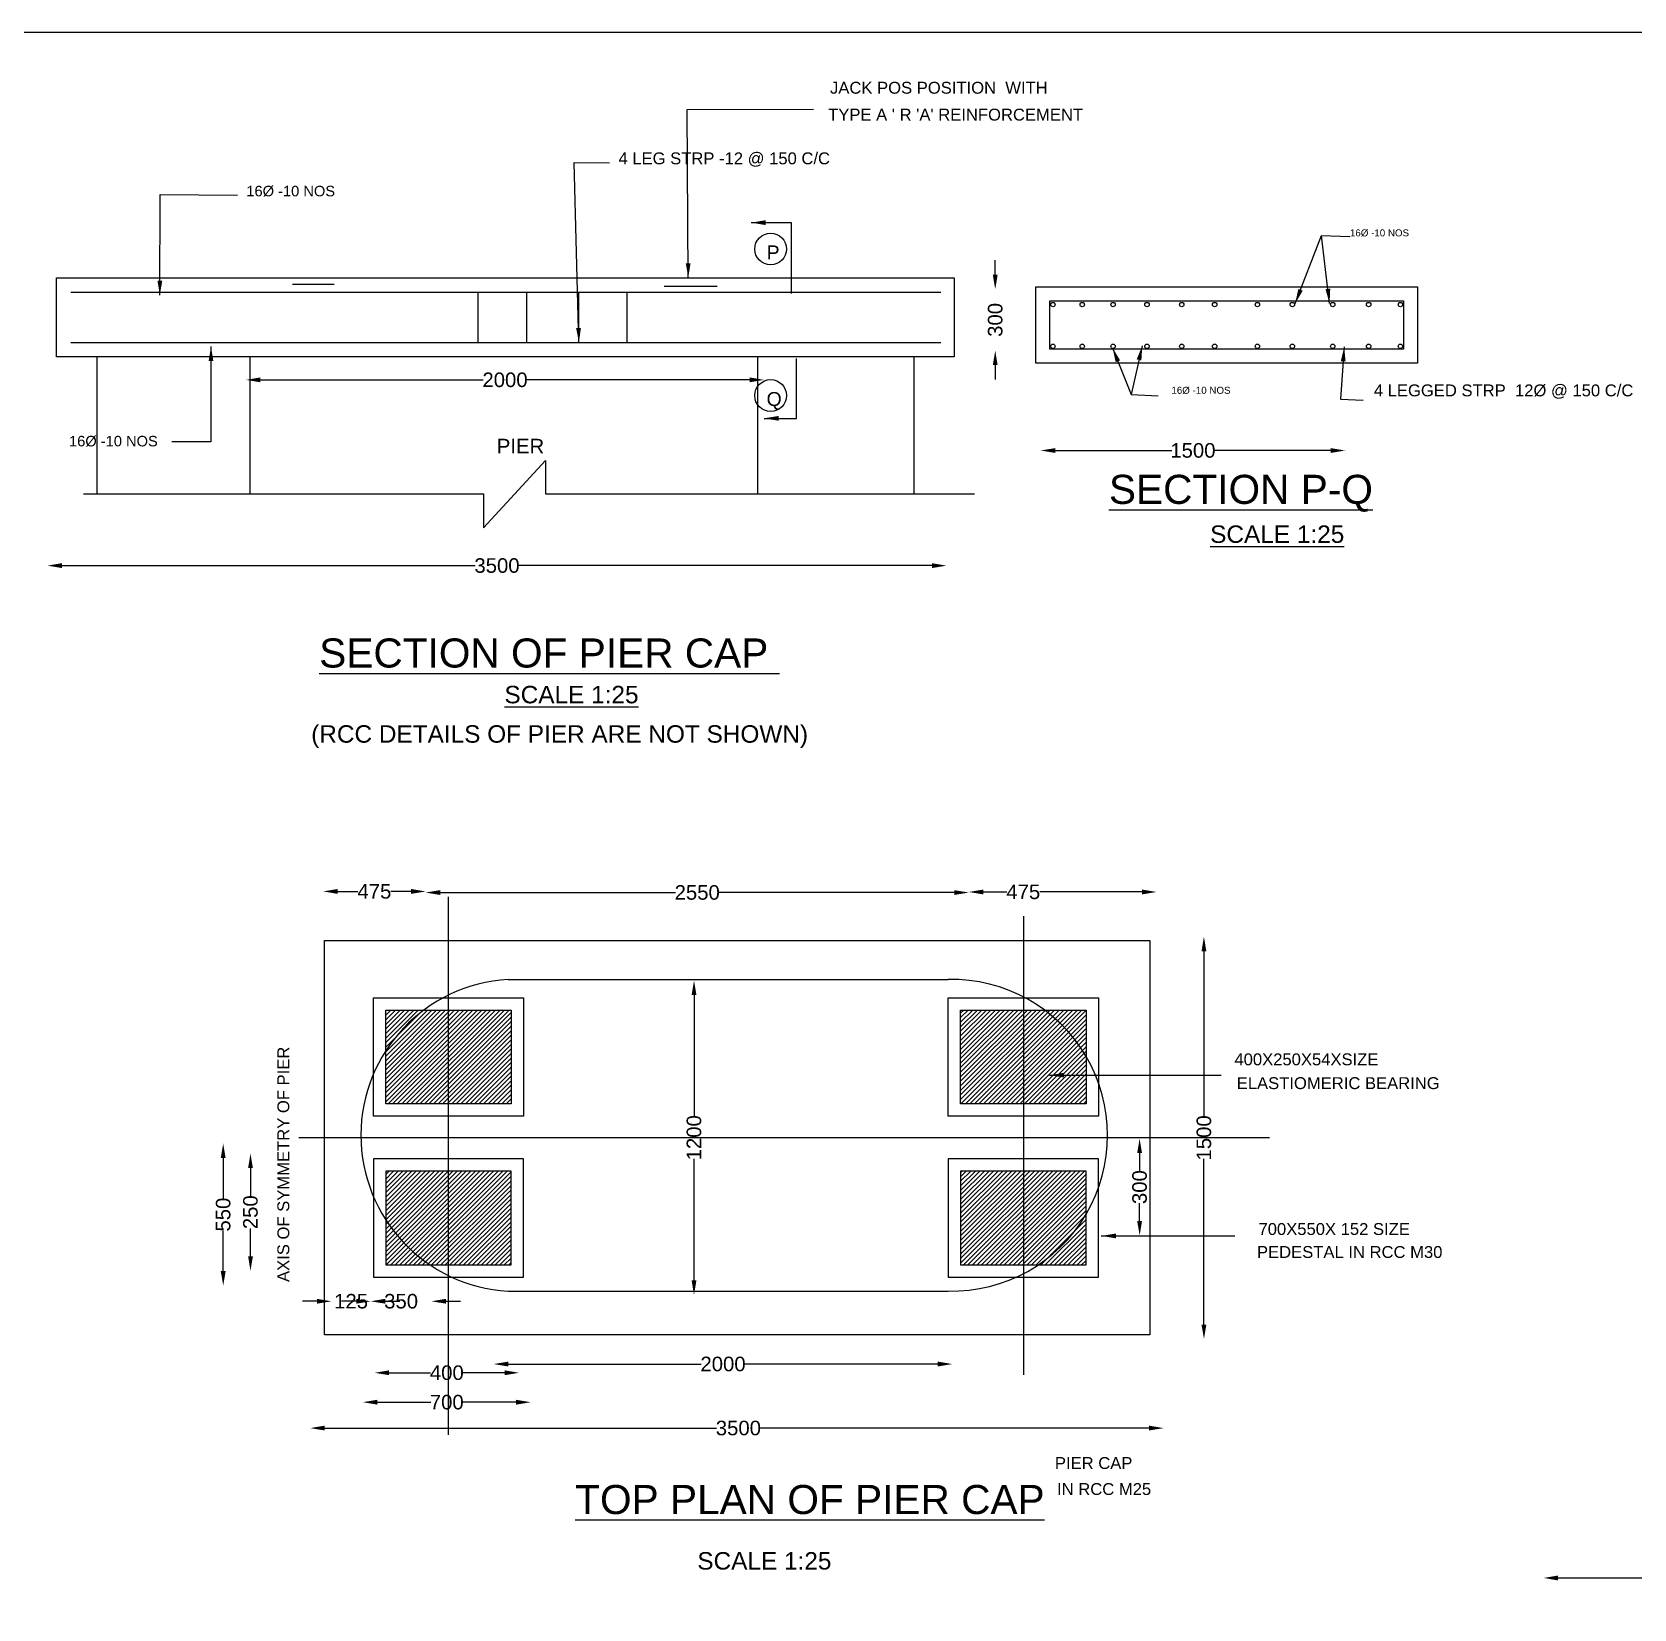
# Model space of a CAD drawing. Header units: millimetres. Extents: x 5124 to 2361568, y 2311 to 44333890.
# Drawn here: x 2353865 to 2356620, y 44331180 to 44333890 of the extents above; entities that cross this region are included whole.
import ezdxf

# ---------------------------------------------------------------- set-up
doc = ezdxf.new("R2010")
doc.units = ezdxf.units.MM
doc.header["$MEASUREMENT"] = 0
for name, color, linetype in [('DIMENSION', 7, 'Continuous'), ('DRAWING', 2, 'Continuous'), ('TEXT', 7, 'Continuous')]:
    doc.layers.add(name, color=color, linetype=linetype)
doc.styles.get("Standard").update_dxf_attribs({"font": 'arial.ttf', "height": 25})
doc.dimstyles.get("Standard").update_dxf_attribs({"dimtxt": 25, "dimasz": 25, "dimexe": 0.18, "dimexo": 0.0625, "dimgap": 0.09, "dimtad": 0, "dimdec": 0, "dimzin": 0, "dimdsep": 46, "dimtxsty": 'Standard', "dimcen": 0.09, "dimse1": 1, "dimse2": 1, "dimadec": 0, "dimazin": 0, "dimtfac": 1, "dimtdec": 0, "dimtofl": 0, "dimtmove": 0, "dimatfit": 3, "dimfxl": 1, "dimtolj": 1, "dimtzin": 0, "dimarcsym": 0})

# ---------------------------------------------------------------- blocks, each defined once
blk = doc.blocks.new('*D112')
at = {"layer": 'Defpoints', "color": 0, "transparency": 16777216}
for p in [(2355124, 44333292.5), (2355124, 44333281.7), (2354232.9, 44333277.7)]:
    blk.add_point(p, dxfattribs=at)
at = {"layer": 'DIMENSION', "color": 0, "lineweight": -2, "transparency": 16777216}
for p, q in [((2354257.9, 44333292.5), (2354640.9, 44333292.5)), ((2355099, 44333292.5), (2354716, 44333292.5))]:
    blk.add_line(p, q, dxfattribs=at)
at = {"layer": 'DIMENSION', "color": 0, "transparency": 16777216}
for points in [[(2354257.9, 44333296.7), (2354257.9, 44333288.4), (2354232.9, 44333292.5)], [(2355099, 44333296.7), (2355099, 44333288.4), (2355124, 44333292.5)]]:
    blk.add_solid(points, dxfattribs=at)
at = {"layer": 'DIMENSION', "color": 0, "transparency": 16777216, "insert": (2354678.5, 44333292.5), "char_height": 25, "attachment_point": 5}
blk.add_mtext('\\A1;2000', dxfattribs=at)
blk = doc.blocks.new('*D113')
at = {"layer": 'Defpoints', "color": 0, "transparency": 16777216}
for p in [(2353891.7, 44332959.4), (2355437.6, 44332973.2), (2355437.6, 44332973.2)]:
    blk.add_point(p, dxfattribs=at)
at = {"layer": 'DIMENSION', "color": 0, "lineweight": -2, "transparency": 16777216}
for p, q in [((2353916.7, 44332973.2), (2354627.3, 44332973.2)), ((2355412.6, 44332973.2), (2354702, 44332973.2))]:
    blk.add_line(p, q, dxfattribs=at)
at = {"layer": 'DIMENSION', "color": 0, "transparency": 16777216}
for points in [[(2353916.7, 44332977.4), (2353916.7, 44332969), (2353891.7, 44332973.2)], [(2355412.6, 44332977.4), (2355412.6, 44332969), (2355437.6, 44332973.2)]]:
    blk.add_solid(points, dxfattribs=at)
at = {"layer": 'DIMENSION', "color": 0, "transparency": 16777216, "insert": (2354664.7, 44332973.2), "char_height": 25, "attachment_point": 5}
blk.add_mtext('\\A1;3500', dxfattribs=at)
blk = doc.blocks.new('*D114')
at = {"layer": 'Defpoints', "color": 0, "transparency": 16777216}
for p in [(2354365.8, 44332415.3), (2354542, 44332413.1), (2354542, 44332413.1)]:
    blk.add_point(p, dxfattribs=at)
at = {"layer": 'DIMENSION', "color": 0, "lineweight": -2, "transparency": 16777216}
for p, q in [((2354390.8, 44332413.1), (2354425.6, 44332413.1)), ((2354517, 44332413.1), (2354482.2, 44332413.1))]:
    blk.add_line(p, q, dxfattribs=at)
at = {"layer": 'DIMENSION', "color": 0, "transparency": 16777216}
for points in [[(2354390.8, 44332417.3), (2354390.8, 44332408.9), (2354365.8, 44332413.1)], [(2354517, 44332417.3), (2354517, 44332408.9), (2354542, 44332413.1)]]:
    blk.add_solid(points, dxfattribs=at)
at = {"layer": 'DIMENSION', "color": 0, "transparency": 16777216, "insert": (2354453.9, 44332413.1), "char_height": 25, "attachment_point": 5}
blk.add_mtext('\\A1;475', dxfattribs=at)
blk = doc.blocks.new('*D115')
at = {"layer": 'Defpoints', "color": 0, "transparency": 16777216}
for p in [(2354542, 44332413.1), (2355476, 44332411.2), (2355476, 44332406)]:
    blk.add_point(p, dxfattribs=at)
at = {"layer": 'DIMENSION', "color": 0, "lineweight": -2, "transparency": 16777216}
for p, q in [((2354567, 44332411.2), (2354971.4, 44332411.2)), ((2355451, 44332411.2), (2355046.6, 44332411.2))]:
    blk.add_line(p, q, dxfattribs=at)
at = {"layer": 'DIMENSION', "color": 0, "transparency": 16777216}
for points in [[(2354567, 44332415.3), (2354567, 44332407), (2354542, 44332411.2)], [(2355451, 44332415.3), (2355451, 44332407), (2355476, 44332411.2)]]:
    blk.add_solid(points, dxfattribs=at)
at = {"layer": 'DIMENSION', "color": 0, "transparency": 16777216, "insert": (2355009, 44332411.2), "char_height": 25, "attachment_point": 5}
blk.add_mtext('\\A1;2550', dxfattribs=at)
blk = doc.blocks.new('*D116')
at = {"layer": 'Defpoints', "color": 0, "transparency": 16777216}
for p in [(2355476, 44332406), (2355798.9, 44332412.2), (2355798.9, 44332399.7)]:
    blk.add_point(p, dxfattribs=at)
at = {"layer": 'DIMENSION', "color": 0, "lineweight": -2, "transparency": 16777216}
for p, q in [((2355501, 44332412.2), (2355541.4, 44332412.2)), ((2355773.9, 44332412.2), (2355598, 44332412.2))]:
    blk.add_line(p, q, dxfattribs=at)
at = {"layer": 'DIMENSION', "color": 0, "transparency": 16777216}
for points in [[(2355501, 44332416.3), (2355501, 44332408), (2355476, 44332412.2)], [(2355773.9, 44332416.3), (2355773.9, 44332408), (2355798.9, 44332412.2)]]:
    blk.add_solid(points, dxfattribs=at)
at = {"layer": 'DIMENSION', "color": 0, "transparency": 16777216, "insert": (2355569.7, 44332412.2), "char_height": 25, "attachment_point": 5}
blk.add_mtext('\\A1;475', dxfattribs=at)
blk = doc.blocks.new('*D54')
at = {"layer": 'Defpoints', "color": 0, "transparency": 16777216}
for p in [(2355521.5, 44333448.3), (2355614, 44333448.3), (2355614, 44333342.9)]:
    blk.add_point(p, dxfattribs=at)
at = {"layer": 'TEXT', "color": 0, "lineweight": -2, "transparency": 16777216}
for p, q in [((2355521.5, 44333473.3), (2355521.5, 44333498.3)), ((2355521.5, 44333317.9), (2355521.5, 44333292.9))]:
    blk.add_line(p, q, dxfattribs=at)
at = {"layer": 'TEXT', "color": 0, "transparency": 16777216}
for points in [[(2355517.3, 44333473.3), (2355525.6, 44333473.3), (2355521.5, 44333448.3)], [(2355517.3, 44333317.9), (2355525.6, 44333317.9), (2355521.5, 44333342.9)]]:
    blk.add_solid(points, dxfattribs=at)
at = {"layer": 'TEXT', "color": 0, "transparency": 16777216, "insert": (2355521.5, 44333395.6), "char_height": 25, "attachment_point": 5, "rotation": 90}
blk.add_mtext('\\A1;300', dxfattribs=at)
blk = doc.blocks.new('*D55')
at = {"layer": 'Defpoints', "color": 0, "transparency": 16777216}
for p in [(2355599.6, 44333174.9), (2356123.3, 44333174.9), (2356123.3, 44333171.1)]:
    blk.add_point(p, dxfattribs=at)
at = {"layer": 'TEXT', "color": 0, "lineweight": -2, "transparency": 16777216}
for p, q in [((2355624.6, 44333171.1), (2355825.2, 44333171.1)), ((2356098.3, 44333171.1), (2355897.6, 44333171.1))]:
    blk.add_line(p, q, dxfattribs=at)
at = {"layer": 'TEXT', "color": 0, "transparency": 16777216}
for points in [[(2355624.6, 44333175.2), (2355624.6, 44333166.9), (2355599.6, 44333171.1)], [(2356098.3, 44333175.2), (2356098.3, 44333166.9), (2356123.3, 44333171.1)]]:
    blk.add_solid(points, dxfattribs=at)
at = {"layer": 'TEXT', "color": 0, "transparency": 16777216, "insert": (2355861.4, 44333171.1), "char_height": 25, "attachment_point": 5}
blk.add_mtext('\\A1;1500', dxfattribs=at)
blk = doc.blocks.new('*D56')
at = {"layer": 'Defpoints', "color": 0, "transparency": 16777216}
for p in [(2354197.6, 44331979.6), (2354190.2, 44331735.4), (2354193.9, 44331735.4)]:
    blk.add_point(p, dxfattribs=at)
at = {"layer": 'TEXT', "color": 0, "lineweight": -2, "transparency": 16777216}
for p, q in [((2354193.9, 44331954.6), (2354193.9, 44331885.1)), ((2354193.9, 44331760.4), (2354193.9, 44331829.8))]:
    blk.add_line(p, q, dxfattribs=at)
at = {"layer": 'TEXT', "color": 0, "transparency": 16777216}
for points in [[(2354189.7, 44331954.6), (2354198.1, 44331954.6), (2354193.9, 44331979.6)], [(2354189.7, 44331760.4), (2354198.1, 44331760.4), (2354193.9, 44331735.4)]]:
    blk.add_solid(points, dxfattribs=at)
at = {"layer": 'TEXT', "color": 0, "transparency": 16777216, "insert": (2354193.9, 44331857.5), "char_height": 25, "attachment_point": 5, "rotation": 90}
blk.add_mtext('\\A1;550', dxfattribs=at)
blk = doc.blocks.new('*D57')
at = {"layer": 'Defpoints', "color": 0, "transparency": 16777216}
for p in [(2354239.7, 44331962.5), (2354240.8, 44331962.5), (2354239.6, 44331760.8)]:
    blk.add_point(p, dxfattribs=at)
at = {"layer": 'TEXT', "color": 0, "lineweight": -2, "transparency": 16777216}
for p, q in [((2354240.8, 44331937.5), (2354240.8, 44331889.5)), ((2354240.8, 44331785.8), (2354240.8, 44331833.7))]:
    blk.add_line(p, q, dxfattribs=at)
at = {"layer": 'TEXT', "color": 0, "transparency": 16777216}
for points in [[(2354236.7, 44331937.5), (2354245, 44331937.5), (2354240.8, 44331962.5)], [(2354236.7, 44331785.8), (2354245, 44331785.8), (2354240.8, 44331760.8)]]:
    blk.add_solid(points, dxfattribs=at)
at = {"layer": 'TEXT', "color": 0, "transparency": 16777216, "insert": (2354240.8, 44331861.6), "char_height": 25, "attachment_point": 5, "rotation": 90}
blk.add_mtext('\\A1;250', dxfattribs=at)
blk = doc.blocks.new('*D58')
at = {"layer": 'Defpoints', "color": 0, "transparency": 16777216}
for p in [(2354447.6, 44331708.5), (2354380.1, 44331707.1), (2354447.6, 44331705.6)]:
    blk.add_point(p, dxfattribs=at)
at = {"layer": 'TEXT', "color": 0, "lineweight": -2, "transparency": 16777216}
for p, q in [((2354355.1, 44331708.5), (2354330.1, 44331708.5)), ((2354472.6, 44331708.5), (2354497.6, 44331708.5))]:
    blk.add_line(p, q, dxfattribs=at)
at = {"layer": 'TEXT', "color": 0, "transparency": 16777216}
for points in [[(2354355.1, 44331712.7), (2354355.1, 44331704.4), (2354380.1, 44331708.5)], [(2354472.6, 44331712.7), (2354472.6, 44331704.4), (2354447.6, 44331708.5)]]:
    blk.add_solid(points, dxfattribs=at)
at = {"layer": 'TEXT', "color": 0, "transparency": 16777216, "insert": (2354413.8, 44331708.5), "char_height": 25, "attachment_point": 5}
blk.add_mtext('\\A1;125', dxfattribs=at)
blk = doc.blocks.new('*D59')
at = {"layer": 'Defpoints', "color": 0, "transparency": 16777216}
for p in [(2354447.6, 44331708.5), (2354552, 44331708.5), (2354552, 44331708.5)]:
    blk.add_point(p, dxfattribs=at)
at = {"layer": 'TEXT', "color": 0, "lineweight": -2, "transparency": 16777216}
for p, q in [((2354422.6, 44331708.5), (2354397.6, 44331708.5)), ((2354577, 44331708.5), (2354602, 44331708.5))]:
    blk.add_line(p, q, dxfattribs=at)
at = {"layer": 'TEXT', "color": 0, "transparency": 16777216}
for points in [[(2354422.6, 44331712.7), (2354422.6, 44331704.4), (2354447.6, 44331708.5)], [(2354577, 44331712.7), (2354577, 44331704.4), (2354552, 44331708.5)]]:
    blk.add_solid(points, dxfattribs=at)
at = {"layer": 'TEXT', "color": 0, "transparency": 16777216, "insert": (2354499.8, 44331708.5), "char_height": 25, "attachment_point": 5}
blk.add_mtext('\\A1;350', dxfattribs=at)
blk = doc.blocks.new('*D60')
at = {"layer": 'Defpoints', "color": 0, "transparency": 16777216}
for p in [(2354454.2, 44331583.6), (2354702.7, 44331586.8), (2354702.7, 44331585.6)]:
    blk.add_point(p, dxfattribs=at)
at = {"layer": 'TEXT', "color": 0, "lineweight": -2, "transparency": 16777216}
for p, q in [((2354479.2, 44331585.6), (2354550.3, 44331585.6)), ((2354677.7, 44331585.6), (2354606.6, 44331585.6))]:
    blk.add_line(p, q, dxfattribs=at)
at = {"layer": 'TEXT', "color": 0, "transparency": 16777216}
for points in [[(2354479.2, 44331589.8), (2354479.2, 44331581.5), (2354454.2, 44331585.6)], [(2354677.7, 44331589.8), (2354677.7, 44331581.5), (2354702.7, 44331585.6)]]:
    blk.add_solid(points, dxfattribs=at)
at = {"layer": 'TEXT', "color": 0, "transparency": 16777216, "insert": (2354578.4, 44331585.6), "char_height": 25, "attachment_point": 5}
blk.add_mtext('\\A1;400', dxfattribs=at)
blk = doc.blocks.new('*D61')
at = {"layer": 'Defpoints', "color": 0, "transparency": 16777216}
for p in [(2355447.6, 44331604.1), (2355447.6, 44331600.6), (2354659.2, 44331516.7)]:
    blk.add_point(p, dxfattribs=at)
at = {"layer": 'TEXT', "color": 0, "lineweight": -2, "transparency": 16777216}
for p, q in [((2354684.2, 44331600.6), (2355015.8, 44331600.6)), ((2355422.6, 44331600.6), (2355091, 44331600.6))]:
    blk.add_line(p, q, dxfattribs=at)
at = {"layer": 'TEXT', "color": 0, "transparency": 16777216}
for points in [[(2354684.2, 44331604.8), (2354684.2, 44331596.4), (2354659.2, 44331600.6)], [(2355422.6, 44331604.8), (2355422.6, 44331596.4), (2355447.6, 44331600.6)]]:
    blk.add_solid(points, dxfattribs=at)
at = {"layer": 'TEXT', "color": 0, "transparency": 16777216, "insert": (2355053.4, 44331600.6), "char_height": 25, "attachment_point": 5}
blk.add_mtext('\\A1;2000', dxfattribs=at)
blk = doc.blocks.new('*D62')
at = {"layer": 'Defpoints', "color": 0, "transparency": 16777216}
for p in [(2354434.1, 44331535.5), (2354722.4, 44331542), (2354722.4, 44331535)]:
    blk.add_point(p, dxfattribs=at)
at = {"layer": 'TEXT', "color": 0, "lineweight": -2, "transparency": 16777216}
for p, q in [((2354459.1, 44331535), (2354550.7, 44331535)), ((2354697.4, 44331535), (2354605.8, 44331535))]:
    blk.add_line(p, q, dxfattribs=at)
at = {"layer": 'TEXT', "color": 0, "transparency": 16777216}
for points in [[(2354459.1, 44331539.2), (2354459.1, 44331530.8), (2354434.1, 44331535)], [(2354697.4, 44331539.2), (2354697.4, 44331530.8), (2354722.4, 44331535)]]:
    blk.add_solid(points, dxfattribs=at)
at = {"layer": 'TEXT', "color": 0, "transparency": 16777216, "insert": (2354578.3, 44331535), "char_height": 25, "attachment_point": 5}
blk.add_mtext('\\A1;700', dxfattribs=at)
blk = doc.blocks.new('*D63')
at = {"layer": 'Defpoints', "color": 0, "transparency": 16777216}
for p in [(2355811.1, 44331490.5), (2354343.6, 44331443.4), (2355811.1, 44331446.6)]:
    blk.add_point(p, dxfattribs=at)
at = {"layer": 'TEXT', "color": 0, "lineweight": -2, "transparency": 16777216}
for p, q in [((2354368.6, 44331490.5), (2355042.4, 44331490.5)), ((2355786.1, 44331490.5), (2355117.2, 44331490.5))]:
    blk.add_line(p, q, dxfattribs=at)
at = {"layer": 'TEXT', "color": 0, "transparency": 16777216}
for points in [[(2354368.6, 44331494.7), (2354368.6, 44331486.4), (2354343.6, 44331490.5)], [(2355786.1, 44331494.7), (2355786.1, 44331486.4), (2355811.1, 44331490.5)]]:
    blk.add_solid(points, dxfattribs=at)
at = {"layer": 'TEXT', "color": 0, "transparency": 16777216, "insert": (2355079.8, 44331490.5), "char_height": 25, "attachment_point": 5}
blk.add_mtext('\\A1;3500', dxfattribs=at)
blk = doc.blocks.new('*D64')
at = {"layer": 'Defpoints', "color": 0, "transparency": 16777216}
for p in [(2355012.1, 44332260), (2355003.5, 44331719.3), (2355003.5, 44331719.3)]:
    blk.add_point(p, dxfattribs=at)
at = {"layer": 'TEXT', "color": 0, "lineweight": -2, "transparency": 16777216}
for p, q in [((2355003.5, 44332235), (2355003.5, 44332025.8)), ((2355003.5, 44331744.3), (2355003.5, 44331953.4))]:
    blk.add_line(p, q, dxfattribs=at)
at = {"layer": 'TEXT', "color": 0, "transparency": 16777216}
for points in [[(2354999.4, 44332235), (2355007.7, 44332235), (2355003.5, 44332260)], [(2354999.4, 44331744.3), (2355007.7, 44331744.3), (2355003.5, 44331719.3)]]:
    blk.add_solid(points, dxfattribs=at)
at = {"layer": 'TEXT', "color": 0, "transparency": 16777216, "insert": (2355003.5, 44331989.6), "char_height": 25, "attachment_point": 5, "rotation": 90}
blk.add_mtext('\\A1;1200', dxfattribs=at)
blk = doc.blocks.new('*D65')
at = {"layer": 'Defpoints', "color": 0, "transparency": 16777216}
for p in [(2355769.8, 44331988.2), (2355769.8, 44331988.2), (2355766.5, 44331821.5)]:
    blk.add_point(p, dxfattribs=at)
at = {"layer": 'TEXT', "color": 0, "lineweight": -2, "transparency": 16777216}
for p, q in [((2355769.8, 44331963.2), (2355769.8, 44331932.5)), ((2355769.8, 44331846.5), (2355769.8, 44331877.2))]:
    blk.add_line(p, q, dxfattribs=at)
at = {"layer": 'TEXT', "color": 0, "transparency": 16777216}
for points in [[(2355765.6, 44331963.2), (2355773.9, 44331963.2), (2355769.8, 44331988.2)], [(2355765.6, 44331846.5), (2355773.9, 44331846.5), (2355769.8, 44331821.5)]]:
    blk.add_solid(points, dxfattribs=at)
at = {"layer": 'TEXT', "color": 0, "transparency": 16777216, "insert": (2355769.8, 44331904.8), "char_height": 25, "attachment_point": 5, "rotation": 90}
blk.add_mtext('\\A1;300', dxfattribs=at)
blk = doc.blocks.new('*D66')
at = {"layer": 'Defpoints', "color": 0, "transparency": 16777216}
for p in [(2355863.8, 44332335.2), (2355880.4, 44332335.2), (2355864, 44331643.5)]:
    blk.add_point(p, dxfattribs=at)
at = {"layer": 'TEXT', "color": 0, "lineweight": -2, "transparency": 16777216}
for p, q in [((2355880.4, 44332310.2), (2355880.4, 44332025.6)), ((2355880.4, 44331668.5), (2355880.4, 44331953.2))]:
    blk.add_line(p, q, dxfattribs=at)
at = {"layer": 'TEXT', "color": 0, "transparency": 16777216}
for points in [[(2355876.2, 44332310.2), (2355884.5, 44332310.2), (2355880.4, 44332335.2)], [(2355876.2, 44331668.5), (2355884.5, 44331668.5), (2355880.4, 44331643.5)]]:
    blk.add_solid(points, dxfattribs=at)
at = {"layer": 'TEXT', "color": 0, "transparency": 16777216, "insert": (2355880.4, 44331989.4), "char_height": 25, "attachment_point": 5, "rotation": 90}
blk.add_mtext('\\A1;1500', dxfattribs=at)
blk = doc.blocks.new('*D176')
at = {"layer": 'Defpoints', "color": 0, "transparency": 16777216}
for p in [(2356464.4, 44331225.3), (2357275.5, 44331232.9), (2357275.5, 44331232.9)]:
    blk.add_point(p, dxfattribs=at)
at = {"layer": 'TEXT', "color": 0, "lineweight": -2, "transparency": 16777216}
for p, q in [((2356489.4, 44331232.9), (2356842.4, 44331232.9)), ((2357250.5, 44331232.9), (2356897.5, 44331232.9))]:
    blk.add_line(p, q, dxfattribs=at)
at = {"layer": 'TEXT', "color": 0, "transparency": 16777216}
for points in [[(2356489.4, 44331237), (2356489.4, 44331228.7), (2356464.4, 44331232.9)], [(2357250.5, 44331237), (2357250.5, 44331228.7), (2357275.5, 44331232.9)]]:
    blk.add_solid(points, dxfattribs=at)
at = {"layer": 'TEXT', "color": 0, "transparency": 16777216, "insert": (2356869.9, 44331232.9), "char_height": 25, "attachment_point": 5}
blk.add_mtext('\\A1;700', dxfattribs=at)

msp = doc.modelspace()

# ---------------------------------------------------------------- hatches: boundary and pattern name
at = {"layer": 'DRAWING'}
h = msp.add_hatch(dxfattribs=at)
h.set_pattern_fill('ANSI31', color=0, scale=44.216138, style=0)
h.set_pattern_definition([(45, (0, 0), (-3.9081913341, 3.9081913341), [])])
h.paths.add_polyline_path([(2354473.3, 44331771), (2354689.1, 44331771), (2354689.1, 44331932.3), (2354473.3, 44331932.3)])
h.paths.add_polyline_path([(2354473.3, 44332209.2), (2354689.1, 44332209.2), (2354689.1, 44332047.9), (2354473.3, 44332047.9)])
h.paths.add_polyline_path([(2355462, 44332209.2), (2355677.8, 44332209.2), (2355677.8, 44332047.9), (2355462, 44332047.9)])
h.paths.add_polyline_path([(2355462, 44331771), (2355677.8, 44331771), (2355677.8, 44331932.3), (2355462, 44331932.3)])

# ---------------------------------------------------------------- linework, layer by layer
at = {"layer": 'DRAWING', "color": 0}
for points in [[(2352358.8, 44333890.5), (2361567.6, 44333890.5), (2361567.6, 44327743.4), (2352358.8, 44327743.4)], [(2353907.1, 44333468.1), (2355451, 44333468.1), (2355451, 44333331.9), (2353907.1, 44333331.9)], [(2355591.3, 44333452.3), (2356247.6, 44333452.3), (2356247.6, 44333321.1), (2355591.3, 44333321.1)], [(2355615.5, 44333428.2), (2356223.4, 44333428.2), (2356223.4, 44333345.3), (2355615.5, 44333345.3)], [(2354368.1, 44332328.8), (2355787.2, 44332328.8), (2355787.2, 44331650.7), (2354368.1, 44331650.7)], [(2354452.1, 44332230.3), (2354710.3, 44332230.3), (2354710.3, 44332026.7), (2354452.1, 44332026.7)], [(2354473.3, 44332209.2), (2354689.1, 44332209.2), (2354689.1, 44332047.9), (2354473.3, 44332047.9)], [(2355440.8, 44332230.3), (2355699, 44332230.3), (2355699, 44332026.7), (2355440.8, 44332026.7)], [(2355462, 44332209.2), (2355677.8, 44332209.2), (2355677.8, 44332047.9), (2355462, 44332047.9)], [(2354452.1, 44331749.9), (2354710.3, 44331749.9), (2354710.3, 44331953.5), (2354452.1, 44331953.5)], [(2354473.3, 44331771), (2354689.1, 44331771), (2354689.1, 44331932.3), (2354473.3, 44331932.3)], [(2355440.8, 44331749.9), (2355699, 44331749.9), (2355699, 44331953.5), (2355440.8, 44331953.5)], [(2355462, 44331771), (2355677.8, 44331771), (2355677.8, 44331932.3), (2355462, 44331932.3)]]:
    msp.add_lwpolyline(points, close=True, dxfattribs=at)
for points in [[(2354313, 44333456.9), (2354384.7, 44333456.9)], [(2354952.3, 44333453.8), (2355043.6, 44333453.8)], [(2353932.1, 44333443.3), (2355428.2, 44333443.3)], [(2354632.1, 44333356.7), (2354632.1, 44333443.3)], [(2354716.3, 44333356.7), (2354716.3, 44333443.3)], [(2354805.6, 44333356.7), (2354805.6, 44333443.3)], [(2354888.6, 44333356.7), (2354888.6, 44333443.3)], [(2353932.1, 44333356.7), (2355428.2, 44333356.7)], [(2353977.1, 44333096.7), (2353977.1, 44333331.9)], [(2354240.2, 44333096.7), (2354240.2, 44333331.9)], [(2355113.5, 44333096.7), (2355113.5, 44333331.9)], [(2355382.3, 44333096.7), (2355382.3, 44333331.9)], [(2353953.5, 44333096.7), (2354641.4, 44333096.7), (2354641.4, 44333037.9), (2354748.2, 44333153.7), (2354748.2, 44333096.7), (2355485.9, 44333096.7)], [(2354581.2, 44331478.8), (2354581.2, 44332403.9)], [(2355569.9, 44332370.7), (2355569.9, 44331581.8)], [(2354683.7, 44332261.6), (2355440.8, 44332261.6)], [(2354323.8, 44331990.1), (2355993.1, 44331990.1)], [(2354683.7, 44331726.1), (2355440.8, 44331726.1)]]:
    msp.add_lwpolyline(points, dxfattribs=at)
for centre in [(2355620.7, 44333422), (2355671.1, 44333422), (2355724.1, 44333422), (2355782.4, 44333422), (2355842.2, 44333422), (2355898.8, 44333422), (2355972.3, 44333422), (2356032.4, 44333422), (2356101.9, 44333422), (2356163.6, 44333422), (2356218.2, 44333422), (2355620.7, 44333350.1), (2355671.1, 44333350.1), (2355724.1, 44333350.1), (2355782.4, 44333350.1), (2355842.2, 44333350.1), (2355898.8, 44333350.1), (2355972.3, 44333350.1), (2356032.4, 44333350.1), (2356101.9, 44333350.1), (2356163.6, 44333350.1), (2356218.2, 44333350.1)]:
    msp.add_circle(centre, 3.82, dxfattribs=at)
for centre, radius, start, end in [((2354698.9, 44331993.9), 268.2, 93.2512, 266.7488), ((2355447, 44331993.9), 267.8, 268.6758, 91.3242)]:
    msp.add_arc(centre, radius, start, end, dxfattribs=at)
at = {"layer": 'TEXT', "color": 0}
msp.add_lwpolyline([(2352358.8, 44333890.5), (2361567.6, 44333890.5), (2361567.6, 44327291.3), (2352358.8, 44327291.3)], close=True, dxfattribs=at)
for centre in [(2355135.2, 44333517.5), (2355135.2, 44333265.6)]:
    msp.add_circle(centre, 27.3, dxfattribs=at)

# ---------------------------------------------------------------- texts
for s, height, p in [('JACK POS POSITION  WITH', 20.44, (2355237.4, 44333784.5)), ("TYPE A ' R 'A' REINFORCEMENT", 20.44, (2355234.2, 44333738.3)), ('4 LEG STRP -12 @ 150 C/C', 20.44, (2354873.6, 44333663.1)), ('16Ø -10 NOS', 18.035, (2354233.7, 44333608.1)), ('16Ø -10 NOS', 12.023, (2356131.4, 44333539.2)), ('P', 24, (2355128.3, 44333499.6)), ('16Ø -10 NOS', 12.023, (2355824.4, 44333268.6)), ('4 LEGGED STRP  12Ø @ 150 C/C', 20.44, (2356172.5, 44333264.2)), ('Q', 24, (2355128.3, 44333247.6)), ('16Ø -10 NOS', 18.035, (2353928.8, 44333178.2)), ('PIER ', 25, (2354664.4, 44333166.2)), ('%%USECTION P-Q', 50, (2355717, 44333079.3)), ('%%USCALE 1:25', 30, (2355891.1, 44333012.3)), ('%%USECTION OF PIER CAP ', 50, (2354359, 44332798)), ('%%USCALE 1:25', 30, (2354677.5, 44332736.5)), ('(RCC DETAILS OF PIER ARE NOT SHOWN) ', 30, (2354345.2, 44332668.8)), ('400X250X54XSIZE', 20.44, (2355932.8, 44332114.2)), ('ELASTIOMERIC BEARING', 20.44, (2355936.8, 44332073.3)), ('700X550X 152 SIZE', 20.44, (2355974.2, 44331822.5)), ('PEDESTAL IN RCC M30', 20.44, (2355971.6, 44331783)), ('PIER CAP', 20.44, (2355624.1, 44331420.2)), ('%%UTOP PLAN OF PIER CAP', 50, (2354799.2, 44331342.7)), ('IN RCC M25', 20.44, (2355627.8, 44331375.5)), ('SCALE 1:25', 30, (2355009.2, 44331247.3))]:
    msp.add_text(s, height=height, dxfattribs=at).set_placement(p)
msp.add_text('AXIS OF SYMMETRY OF PIER ', height=20.44, rotation=90, dxfattribs=at).set_placement((2354307.5, 44331741.7))

# ---------------------------------------------------------------- dimensions: what is measured, and where the dimension line sits
at = {"layer": 'DIMENSION', "color": 0}
for base, p1, p2, text, picture, middle in [((2355124, 44333292.5), (2354232.9, 44333277.7), (2355124, 44333281.7), '2000', '*D112', (2354678.5, 44333292.5)), ((2355437.6, 44332973.2), (2353891.7, 44332959.4), (2355437.6, 44332973.2), '3500', '*D113', (2354664.7, 44332973.2))]:
    dim = msp.add_linear_dim(base=base, p1=p1, p2=p2, text=text, dimstyle='Standard', dxfattribs=at)
    dim.commit()
    dim.dimension.update_dxf_attribs({"geometry": picture, "text_midpoint": middle})
for base, p1, p2, text, picture, middle in [((2354542, 44332413.1), (2354365.8, 44332415.3), (2354542, 44332413.1), '475', '*D114', (2354453.9, 44332413.1)), ((2355476, 44332411.2), (2354542, 44332413.1), (2355476, 44332406), '2550', '*D115', (2355009, 44332411.2))]:
    dim = msp.add_linear_dim(base=base, p1=p1, p2=p2, text=text, dimstyle='Standard', override={"dimtxt": 85}, dxfattribs=at)
    dim.commit()
    dim.dimension.update_dxf_attribs({"geometry": picture, "text_midpoint": middle})
dim = msp.add_linear_dim(base=(2355798.9, 44332412.2), p1=(2355476, 44332406), p2=(2355798.9, 44332399.7), text='475', dimstyle='Standard', override={"dimtxt": 85}, dxfattribs=at)
dim.commit()
dim.dimension.update_dxf_attribs({"geometry": '*D116', "text_midpoint": (2355569.7, 44332412.2), "dimtype": 160})
at = {"layer": 'TEXT', "color": 0}
for base, p1, p2, text, picture, middle in [((2355521.5, 44333448.3), (2355614, 44333342.9), (2355614, 44333448.3), '300', '*D54', (2355521.5, 44333395.6)), ((2355880.4, 44332335.2), (2355864, 44331643.5), (2355863.8, 44332335.2), '1500', '*D66', (2355880.4, 44331989.4)), ((2355003.5, 44331719.3), (2355012.1, 44332260), (2355003.5, 44331719.3), '1200', '*D64', (2355003.5, 44331989.6)), ((2355769.8, 44331988.2), (2355766.5, 44331821.5), (2355769.8, 44331988.2), '300', '*D65', (2355769.8, 44331904.8)), ((2354193.9, 44331735.4), (2354197.6, 44331979.6), (2354190.2, 44331735.4), '550', '*D56', (2354193.9, 44331857.5)), ((2354240.8, 44331962.5), (2354239.6, 44331760.8), (2354239.7, 44331962.5), '250', '*D57', (2354240.8, 44331861.6))]:
    dim = msp.add_linear_dim(base=base, p1=p1, p2=p2, angle=90, text=text, dimstyle='Standard', dxfattribs=at)
    dim.commit()
    dim.dimension.update_dxf_attribs({"geometry": picture, "text_midpoint": middle})
for base, p1, p2, text, picture, middle in [((2356123.3, 44333171.1), (2355599.6, 44333174.9), (2356123.3, 44333174.9), '1500', '*D55', (2355861.4, 44333171.1)), ((2354447.6, 44331708.5), (2354380.1, 44331707.1), (2354447.6, 44331705.6), '125', '*D58', (2354413.8, 44331708.5)), ((2354552, 44331708.5), (2354447.6, 44331708.5), (2354552, 44331708.5), '350', '*D59', (2354499.8, 44331708.5)), ((2354702.7, 44331585.6), (2354454.2, 44331583.6), (2354702.7, 44331586.8), '400', '*D60', (2354578.4, 44331585.6)), ((2355447.6, 44331600.6), (2354659.2, 44331516.7), (2355447.6, 44331604.1), '2000', '*D61', (2355053.4, 44331600.6)), ((2354722.4, 44331535), (2354434.1, 44331535.5), (2354722.4, 44331542), '700', '*D62', (2354578.3, 44331535)), ((2357275.5, 44331232.9), (2356464.4, 44331225.3), (2357275.5, 44331232.9), '700', '*D176', (2356869.9, 44331232.9))]:
    dim = msp.add_linear_dim(base=base, p1=p1, p2=p2, text=text, dimstyle='Standard', dxfattribs=at)
    dim.commit()
    dim.dimension.update_dxf_attribs({"geometry": picture, "text_midpoint": middle})
dim = msp.add_linear_dim(base=(2355811.1, 44331490.5), p1=(2354343.6, 44331443.4), p2=(2355811.1, 44331446.6), text='3500', dimstyle='Standard', dxfattribs=at)
dim.commit()
dim.dimension.update_dxf_attribs({"geometry": '*D63', "text_midpoint": (2355079.8, 44331490.5), "dimtype": 160})

# ---------------------------------------------------------------- leaders
for points in [[(2354993.6, 44333468.1), (2354991.9, 44333757.2), (2355209.2, 44333758)], [(2354805.6, 44333356.7), (2354797.3, 44333666.4), (2354858, 44333665.4)], [(2354084.9, 44333438.1), (2354085.5, 44333611.1), (2354218.2, 44333610.1)], [(2355101.6, 44333562.8), (2355170.6, 44333562.8), (2355170.6, 44333441.1)], [(2356037.4, 44333424), (2356082.8, 44333540.6)], [(2356096.4, 44333424), (2356082.8, 44333540.6), (2356131.4, 44333539.2)], [(2354172.9, 44333349.7), (2354172.9, 44333185.9), (2354105.3, 44333185.9)], [(2355723.2, 44333347.8), (2355755, 44333267.4)], [(2355774.4, 44333351.2), (2355755, 44333267.4), (2355801.5, 44333265.1)], [(2356121.6, 44333349.3), (2356115.2, 44333259.1), (2356154.3, 44333257.8)], [(2355124, 44333226.4), (2355179.6, 44333226.4), (2355179.6, 44333329.4)], [(2355614.8, 44332097.2), (2355909.9, 44332097.2)], [(2355703.9, 44331820.9), (2355933.6, 44331820.9)]]:
    msp.add_leader(points, dimstyle='Standard', override={"dimgap": 0.09, "dimtad": 0}, dxfattribs=at)

doc.saveas('drawing.dxf')
